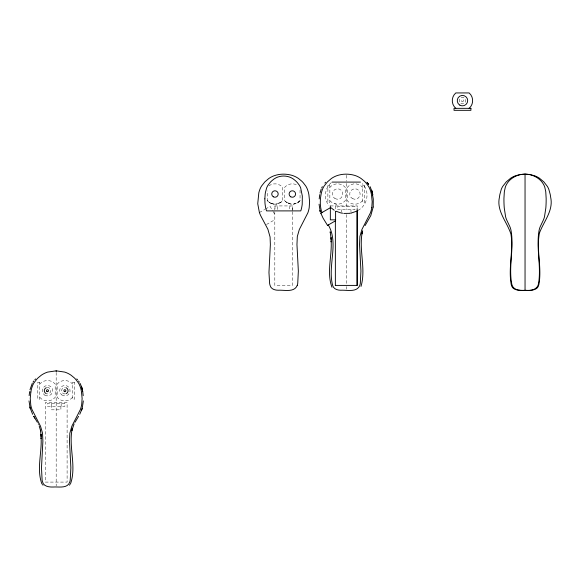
<?xml version="1.0" encoding="UTF-8"?>
<svg xmlns="http://www.w3.org/2000/svg" width="580" height="580" viewBox="0 0 580 580"><rect width="100%" height="100%" fill="white"/><g stroke="black" fill="none" stroke-linecap="round" stroke-linejoin="round"><path stroke-width="0.43" stroke-dasharray="2.9 2.17" d="M293.422 204.138L297.424 202.84L300.048 200.673L300.048 189.124M331.26 182.664C324.619 188.174 323.372 198.868 328.962 205.545M280.988 202.224L275.964 204.145L279.045 203.341L281.931 201.448M299.258 201.499L297.424 202.84L294.372 203.993M357.933 210.417C367.626 205.516 370.359 191.212 362.232 183.635M259.376 212.563L264.755 209.46M265.51 209.025L270.106 206.364L272.694 210.844M266.488 224.518L274.848 219.689M330.346 205.929L357.171 205.929L357.171 207.742L357.128 205.929M336.552 204.145L334.5 203.725M268.844 185.875A10.179 10.179 0 0 1 282.67 187.347L282.67 200.673A10.179 10.179 0 0 1 267.271 200.673L269.896 202.84L273.977 204.145L269.896 202.84L267.271 200.673L267.271 190.9M273.977 204.145L271.918 203.725M286.332 202.224L291.356 204.145L288.122 203.275L285.396 201.448M273.1 211.548L274.848 214.571M350.965 209.655L350.965 211.751M346.245 175.305L346.245 181.141M346.245 183.425L346.245 209.655M346.245 214.607L346.245 284.142M346.245 286.571L346.245 289.152M341.526 209.655L341.526 213.136M335.602 205.929L335.602 210.627M292.516 210.895L292.516 205.929L274.811 205.929L274.811 209.685M292.516 211.729L292.516 285.404L274.811 285.404L274.811 211.831M292.356 209.655L292.356 206.676L289.572 206.676L289.572 209.474M277.748 209.474L277.748 206.676L274.971 206.676L274.971 209.655M61.147 403.361L61.147 406.341M60.9 406.341L60.9 409.821L51.461 409.821L51.461 406.341M56.18 372.462L56.18 485.837M51.214 403.361L51.214 406.341M72.572 397.358A10.179 10.179 0 0 1 57.173 397.358L57.173 384.033A10.179 10.179 0 0 1 72.572 384.033M65.163 393.914A3.226 3.226 0 0 1 61.647 390.695A3.226 3.226 0 0 1 65.163 387.483M39.788 397.358A10.179 10.179 0 0 0 55.187 397.358L55.187 384.033A10.179 10.179 0 0 0 39.788 384.033M47.197 387.483A3.226 3.226 0 0 1 50.721 390.695A3.226 3.226 0 0 1 47.197 393.914M300.048 200.673A10.179 10.179 0 0 1 284.657 200.673L284.657 187.347A10.179 10.179 0 0 1 298.033 185.556M329.853 200.673A10.179 10.179 0 0 0 345.252 200.673L345.252 187.347A10.179 10.179 0 0 0 329.853 187.347M362.63 200.673A10.179 10.179 0 0 1 347.239 200.673L347.239 187.347A10.179 10.179 0 0 1 362.63 187.347M329.853 185.571L327.867 185.571L327.867 202.456L329.853 202.456L329.853 185.571M364.617 185.571L362.63 185.571L362.63 202.456L364.617 202.456L364.617 185.571M354.938 206.676L337.553 206.676L337.553 209.655L354.938 209.655L354.938 206.676M39.788 382.256L37.801 382.256L37.801 399.141L39.788 399.141L39.788 382.256M74.559 382.256L72.572 382.256L72.572 399.141L74.559 399.141L74.559 382.256M67.106 402.614L45.255 402.614L45.255 482.089L67.106 482.089L67.106 402.614M64.873 403.361L47.487 403.361L47.487 406.341L64.873 406.341L64.873 403.361M461.97 101.493A0.993 0.993 0 0 0 463.463 100.637A0.993 0.993 0 0 0 461.97 99.775A0.993 0.993 0 0 0 461.97 101.493M460.853 103.428A3.226 3.226 0 0 0 465.697 100.637A3.226 3.226 0 0 0 460.853 97.839A3.226 3.226 0 0 0 460.853 103.428M61.871 394.958A5.213 5.213 0 0 0 70.071 391.166A5.213 5.213 0 0 0 62.683 385.968A5.213 5.213 0 0 0 61.871 394.958M44.885 395.212A5.213 5.213 0 0 0 52.708 390.695A5.213 5.213 0 0 0 44.885 386.178A5.213 5.213 0 0 0 44.885 395.212M334.943 198.527A5.213 5.213 0 0 0 342.765 194.01A5.213 5.213 0 0 0 334.943 189.493A5.213 5.213 0 0 0 334.943 198.527M352.328 198.527A5.213 5.213 0 0 0 360.151 194.01A5.213 5.213 0 0 0 352.328 189.493A5.213 5.213 0 0 0 352.328 198.527"/><path stroke-width="0.87" d="M83.353 400.918L82.157 408.574L79.728 414.309M373.208 206.93L373.281 198.998L371.686 190.255L372.773 194.96L372.389 192.835M29.145 395.64L29.645 391.609M319.21 198.954L319.761 194.605M373.194 207.096L370.801 215.6L365.074 225.598M371.787 207.604L372.186 201.68L371.497 194.873A35.554 35.554 0 0 0 370.837 191.828L370.047 189.435A20.003 20.003 0 0 0 368.344 186.035L365.777 182.671A29.022 29.022 0 0 0 364.305 181.141L361.137 178.538A23.881 23.881 0 0 0 354.793 175.414C348.863 173.652 342.323 173.674 336.487 175.834A23.86 23.86 0 0 0 331.354 178.538L327.417 181.91L324.14 186.035A20.068 20.068 0 0 0 322.437 189.435L321.654 191.835A29.558 29.558 0 0 0 321.392 192.886C319.964 199.346 319.711 206.262 321.958 212.563M30.849 392.022L30.24 398.373L30.791 405.166A28.036 28.036 0 0 0 32.009 409.574L40.52 426.199L42.536 433.216L42.884 441.235L41.492 467.77L42.108 480.015A18.219 18.219 0 0 0 42.413 481.443C43.246 486.453 49.003 487.185 53.164 487.026C58.587 486.562 67.309 488.838 69.723 482.197A15.986 15.986 0 0 0 70.245 480.015L70.869 467.77L69.484 441.235L69.832 433.216L71.847 426.199L80.352 409.574A28.304 28.304 0 0 0 81.722 404.289L82.128 398.373L81.432 391.558A35.554 35.554 0 0 0 80.772 388.513L79.989 386.12A20.003 20.003 0 0 0 78.278 382.72L75.719 379.356A29.022 29.022 0 0 0 74.24 377.826L71.072 375.224A23.881 23.881 0 0 0 64.735 372.099L56.18 370.83L47.625 372.099A23.881 23.881 0 0 0 41.289 375.224L38.12 377.826A29.022 29.022 0 0 0 36.649 379.356L34.082 382.72A20.003 20.003 0 0 0 32.378 386.12L31.595 388.52A37.359 37.359 0 0 0 30.856 392.022M362.217 232.319L361.848 233.979L362.688 230.731M29.979 389.767L32.262 383.373M320.044 193.082L321.161 189.174M362.355 231.746C358.57 249.741 366.219 268.714 360.999 286.455M81.599 410.241L82.157 408.574M297.207 285.512C294.06 292.733 284.396 289.812 278.088 290.239C274.862 290.21 270.962 289.065 270.12 285.512A15.609 15.609 0 0 1 269.62 283.482L268.961 272.506L270.36 244.55L270.077 237.002L267.902 229.296L260.971 216.238A36.533 36.533 0 0 1 259.507 212.889L259.398 212.548M74.117 423.9L71.789 430.664L72.29 428.432C68.244 446.629 76.835 466.233 70.47 483.923M321.69 187.927L322.32 186.688M78.597 416.31L75.008 422.284M33.009 382.147L33.821 380.995M34.829 379.755L35.583 378.928M324.887 183.07L325.648 182.243M69.332 485.163L69.933 484.597M320.74 213.266L330.346 207.72M327.374 225.497L335.602 220.741L335.602 211.41M356.12 211.381L351.335 212.998M349.399 213.338L343.744 213.418M525.045 174.145L519.868 174.587L515.461 175.776A23.823 23.823 0 0 0 510.675 178.19L506.224 181.91L502.722 186.405A20.003 20.003 0 0 0 501.243 189.435L499.88 194.423A50.583 50.583 0 0 0 499.438 197.258C496.262 211.221 507.246 221.966 510.995 234.356C513.481 250.966 508.203 267.873 511.212 284.49C512.401 291.435 520.941 290.246 526.118 290.37C531.28 290.993 537.907 289.34 538.602 283.214C541.35 265.691 536 247.849 539.096 230.325A20.307 14.645 -90 0 1 540.031 227.099L543.322 220.139A19.959 14.398 -90 0 0 544.497 216.782L545.831 208.017A75.328 54.339 -90 0 0 546.15 198.432L545.765 191.748L544.816 187.325A15.152 10.933 90 0 0 543.793 184.824C541.111 179.612 535.797 176.124 530.192 174.754A42.093 30.363 -90 0 0 519.941 174.747C514.322 176.095 508.993 179.612 506.304 184.824A15.152 10.933 90 0 0 505.282 187.325L504.332 191.748L503.94 198.432A75.328 54.339 -90 0 0 504.266 208.017L505.6 216.782A19.959 14.398 -90 0 0 506.775 220.139L510.066 227.099A20.307 14.645 -90 0 1 511.002 230.332C514.272 248.262 508.276 266.633 511.85 284.49C513.307 290.384 520.115 290.689 525.045 290.37C529.975 290.37 537.863 291.008 538.878 284.49C542.075 267.474 536.13 250.074 539.414 233.138C543.67 221.379 553.654 210.721 550.659 197.258A50.583 50.583 0 0 0 550.217 194.423L548.854 189.435A20.003 20.003 0 0 0 547.375 186.405L543.873 181.91L539.422 178.19A23.823 23.823 0 0 0 534.637 175.776L530.229 174.587L525.045 174.145L525.045 290.37M328.316 224.953C338.72 242.853 328.135 264.277 332.195 283.482A15.609 15.609 0 0 0 332.695 285.512C333.558 289.058 337.444 290.217 340.67 290.239C346.978 289.812 356.642 292.733 359.788 285.512A15.986 15.986 0 0 0 360.31 283.33L360.934 271.077L359.542 244.55L359.89 236.531L361.906 229.513L370.417 212.889A28.304 28.304 0 0 0 371.787 207.604M332.072 182.091L360.477 182.091M341.526 213.136L342.628 213.136M349.863 213.136L350.965 213.136M335.602 219.842L330.346 219.842L330.346 205.929M335.32 285.404L357.171 285.404L357.171 208.64M340.822 212.925L336.023 211.214M334.218 210.214L330.97 207.742M42.434 484.597L43.036 485.17M366.843 182.243L368.554 184.251M76.785 378.928L77.539 379.755M79.366 382.162L78.546 381.002M34.894 418.187L33.778 416.317M327.54 225.402L323.089 218.16L320.856 213.251M33.749 416.273L37.381 422.32M331.963 287.245C326.504 272.68 332.006 256.396 331.173 241.229L331.165 241.882L331.064 237.698L331.151 240.062M41.905 483.93C36.446 469.365 41.948 453.082 41.108 437.914L41.1 438.567L41.006 434.384L41.086 436.747M370.171 186.702L372.447 193.118M80.112 383.387L81.715 387.164L82.715 391.645M38.266 423.951L38.468 424.35M32.639 414.309L29.819 407.087M39.194 425.945L40.6 430.744L40.462 430.142L41.028 435.029M259.405 212.57L257.738 203.754L258.81 192.886A29.558 29.558 0 0 1 259.071 191.835L259.855 189.435A20.068 20.068 0 0 1 261.558 186.035L264.835 181.91L268.772 178.538A23.86 23.86 0 0 1 273.905 175.834C279.741 173.674 286.281 173.652 292.219 175.414A23.881 23.881 0 0 1 298.555 178.538L301.723 181.141A29.022 29.022 0 0 1 303.195 182.671L305.762 186.035A20.003 20.003 0 0 1 307.465 189.435L308.248 191.835A35.554 35.554 0 0 1 308.908 194.873L309.604 201.68L309.205 207.604A28.304 28.304 0 0 1 307.835 212.889L299.324 229.513L297.308 236.531L296.96 244.55L298.352 271.077L297.736 283.33A15.986 15.986 0 0 1 297.214 285.512M81.628 386.94L82.382 389.803M320.269 211.86L319.072 204.196M319.877 210.402L320.298 211.975M30.233 408.661L29.007 400.882M330.288 232.392L330.15 231.826L331.093 238.344M82.005 388.216L82.331 389.521M82.679 391.326L83.223 395.683M357.128 210.446L357.128 285.404M335.363 220.886L335.363 285.404M56.18 370.83L56.18 371.591M469.133 108.337A10.179 10.179 0 0 0 469.133 92.938L455.8 92.938A10.179 10.179 0 0 0 455.8 108.337M66.062 387.694A3.226 3.226 0 0 1 66.062 393.697M46.298 393.697A3.226 3.226 0 0 1 46.298 387.694M264.85 198.824L264.966 202.935A35.858 35.858 0 0 0 266.524 210.902L300.795 210.895A35.699 35.699 0 0 0 302.216 204.305L302.332 196.069L300.65 187.847A16.965 16.965 0 0 0 299.077 184.86L297.438 182.729A22.308 22.308 0 0 0 294.865 180.235C288.673 174.638 278.654 174.631 272.462 180.235A22.286 22.286 0 0 0 270.338 182.229L268.243 184.86A16.965 16.965 0 0 0 266.669 187.847L265.43 192.415A40.346 40.346 0 0 0 265.125 194.692L264.85 198.824M470.909 108.337L454.024 108.337L454.024 110.323L470.909 110.323L470.909 108.337M368.604 184.317L367.546 183.026L368.604 184.317M459.86 105.154A5.213 5.213 0 0 0 467.683 100.637A5.213 5.213 0 0 0 459.86 96.121A5.213 5.213 0 0 0 459.86 105.154M64.38 391.558A0.993 0.993 0 0 0 65.866 390.695A0.993 0.993 0 0 0 64.38 389.84A0.993 0.993 0 0 0 64.38 391.558M46.994 391.558A0.993 0.993 0 0 0 48.481 390.695A0.993 0.993 0 0 0 46.994 389.84A0.993 0.993 0 0 0 46.994 391.558M273.354 196.808A3.226 3.226 0 0 0 278.197 194.01A3.226 3.226 0 0 0 273.354 191.219A3.226 3.226 0 0 0 273.354 196.808M290.739 196.808A3.226 3.226 0 0 0 295.582 194.01A3.226 3.226 0 0 0 290.739 191.219A3.226 3.226 0 0 0 290.739 196.808"/></g></svg>
